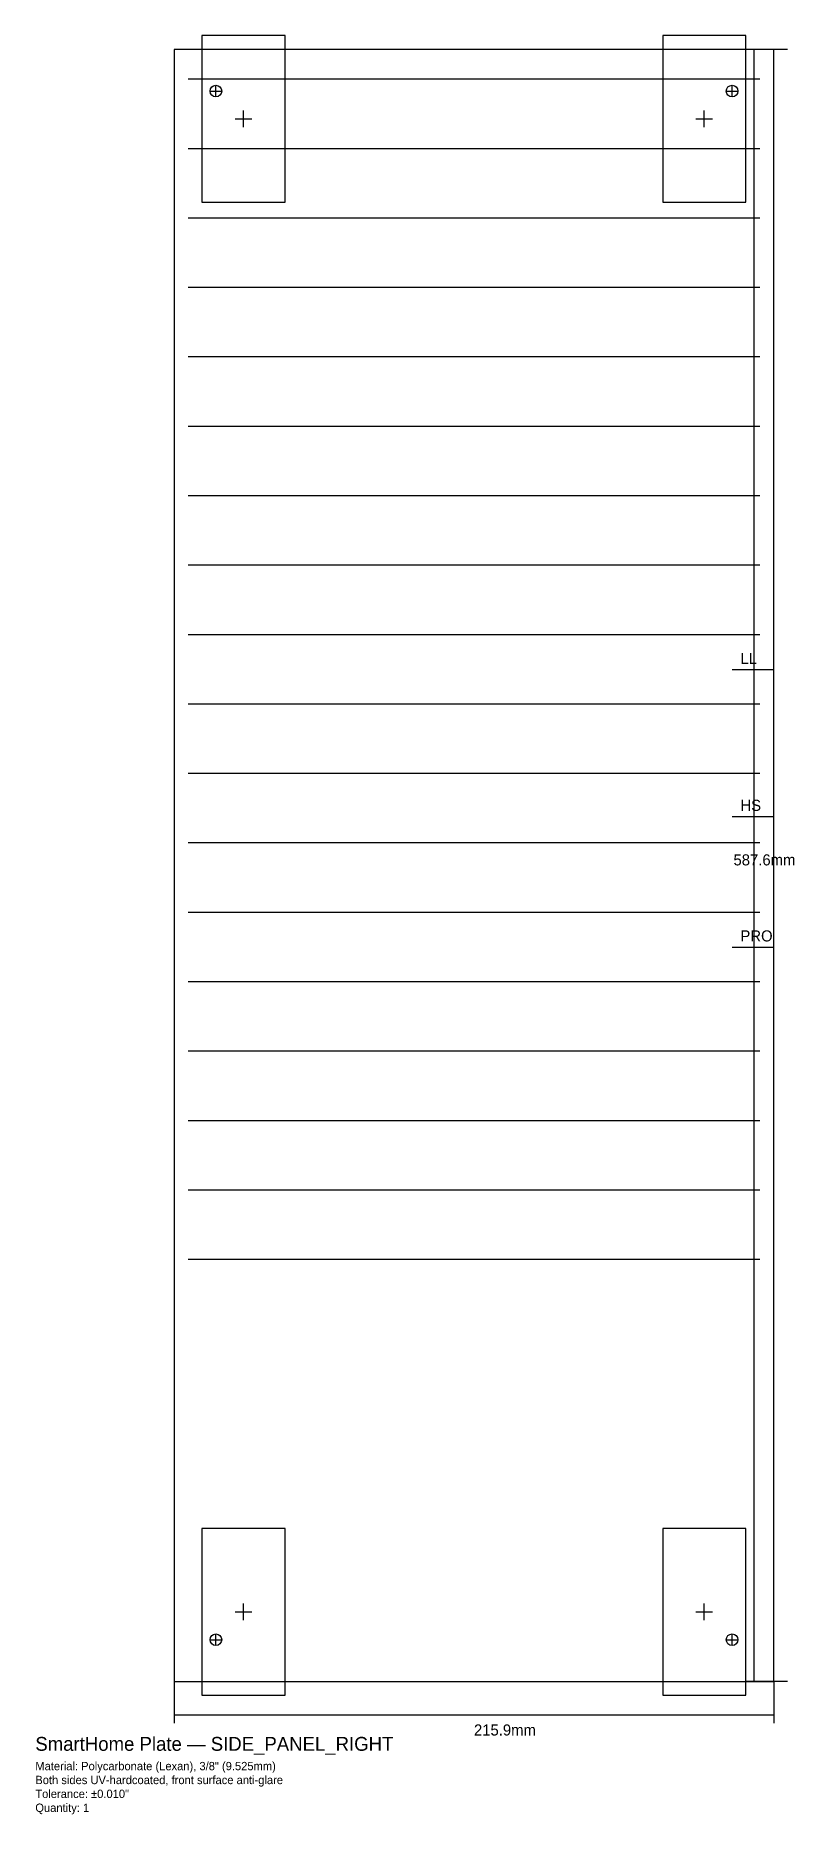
# Model space of a CAD drawing. Header units: metres. Extents: x -50 to 223, y -48 to 593.
import ezdxf

# ---------------------------------------------------------------- set-up
doc = ezdxf.new("R2010")
doc.units = ezdxf.units.M
for name, color, linetype in [('CENTER', 5, 'Continuous'), ('CUT', 1, 'Continuous'), ('DIMS', 2, 'Continuous'), ('REFS', 3, 'Continuous')]:
    doc.layers.add(name, color=color, linetype=linetype)

msp = doc.modelspace()

# ---------------------------------------------------------------- linework, layer by layer
at = {"layer": 'CENTER'}
for p, q in [((13, 572.6), (17, 572.6)), ((15, 570.6), (15, 574.6)), ((198.9, 572.6), (202.9, 572.6)), ((200.9, 570.6), (200.9, 574.6)), ((25, 559.6), (25, 565.6)), ((190.9, 559.6), (190.9, 565.6)), ((22, 562.6), (28, 562.6)), ((187.9, 562.6), (193.9, 562.6)), ((25, 22), (25, 28)), ((190.9, 22), (190.9, 28)), ((22, 25), (28, 25)), ((187.9, 25), (193.9, 25)), ((13, 15), (17, 15)), ((15, 13), (15, 17)), ((198.9, 15), (202.9, 15)), ((200.9, 13), (200.9, 17))]:
    msp.add_line(p, q, dxfattribs=at)
at = {"layer": 'CUT'}
msp.add_lwpolyline([(0, 0), (215.9, 0), (215.9, 587.6), (0, 587.6), (0, 0)], dxfattribs=at)
for centre in [(15, 572.6), (200.9, 572.6), (15, 15), (200.9, 15)]:
    msp.add_circle(centre, 2.1, dxfattribs=at)
at = {"layer": 'DIMS'}
for p, q in [((220.9, 587.6), (205.9, 587.6)), ((208.9, 0), (208.9, 587.6)), ((200.9, 364.312), (215.9, 364.312)), ((200.9, 311.428), (215.9, 311.428)), ((200.9, 264.42), (215.9, 264.42)), ((0, 0), (0, -15)), ((220.9, 0), (205.9, 0)), ((215.9, 0), (215.9, -15)), ((0, -12), (215.9, -12))]:
    msp.add_line(p, q, dxfattribs=at)
at = {"layer": 'REFS'}
for p, q in [((5, 577), (210.9, 577)), ((5, 552), (210.9, 552)), ((5, 527), (210.9, 527)), ((5, 502), (210.9, 502)), ((5, 477), (210.9, 477)), ((5, 452), (210.9, 452)), ((5, 427), (210.9, 427)), ((5, 402), (210.9, 402)), ((5, 377), (210.9, 377)), ((5, 352), (210.9, 352)), ((5, 327), (210.9, 327)), ((5, 302), (210.9, 302)), ((5, 277), (210.9, 277)), ((5, 252), (210.9, 252)), ((5, 227), (210.9, 227)), ((5, 202), (210.9, 202)), ((5, 177), (210.9, 177)), ((5, 152), (210.9, 152))]:
    msp.add_line(p, q, dxfattribs=at)
for points in [[(10, 532.6), (40, 532.6), (40, 592.6), (10, 592.6), (10, 532.6)], [(175.9, 532.6), (205.9, 532.6), (205.9, 592.6), (175.9, 592.6), (175.9, 532.6)], [(10, -5), (40, -5), (40, 55), (10, 55), (10, -5)], [(175.9, -5), (205.9, -5), (205.9, 55), (175.9, 55), (175.9, -5)]]:
    msp.add_lwpolyline(points, dxfattribs=at)

# ---------------------------------------------------------------- texts
at = {"layer": 'DIMS'}
for s, height, p in [('LL', 4, (203.9, 366.312)), ('HS', 4, (203.9, 313.428)), ('587.6mm', 4, (201.4, 293.8)), ('PRO', 4, (203.9, 266.42)), ('215.9mm', 4, (107.95, -19.5)), ('SmartHome Plate — SIDE_PANEL_RIGHT', 5, (-50, -25)), ('Material: Polycarbonate (Lexan), 3/8" (9.525mm)', 3, (-50, -32)), ('Both sides UV-hardcoated, front surface anti-glare', 3, (-50, -37)), ('Tolerance: ±0.010"', 3, (-50, -42)), ('Quantity: 1', 3, (-50, -47))]:
    msp.add_text(s, height=height, dxfattribs=at).set_placement(p)

doc.saveas('drawing.dxf')
